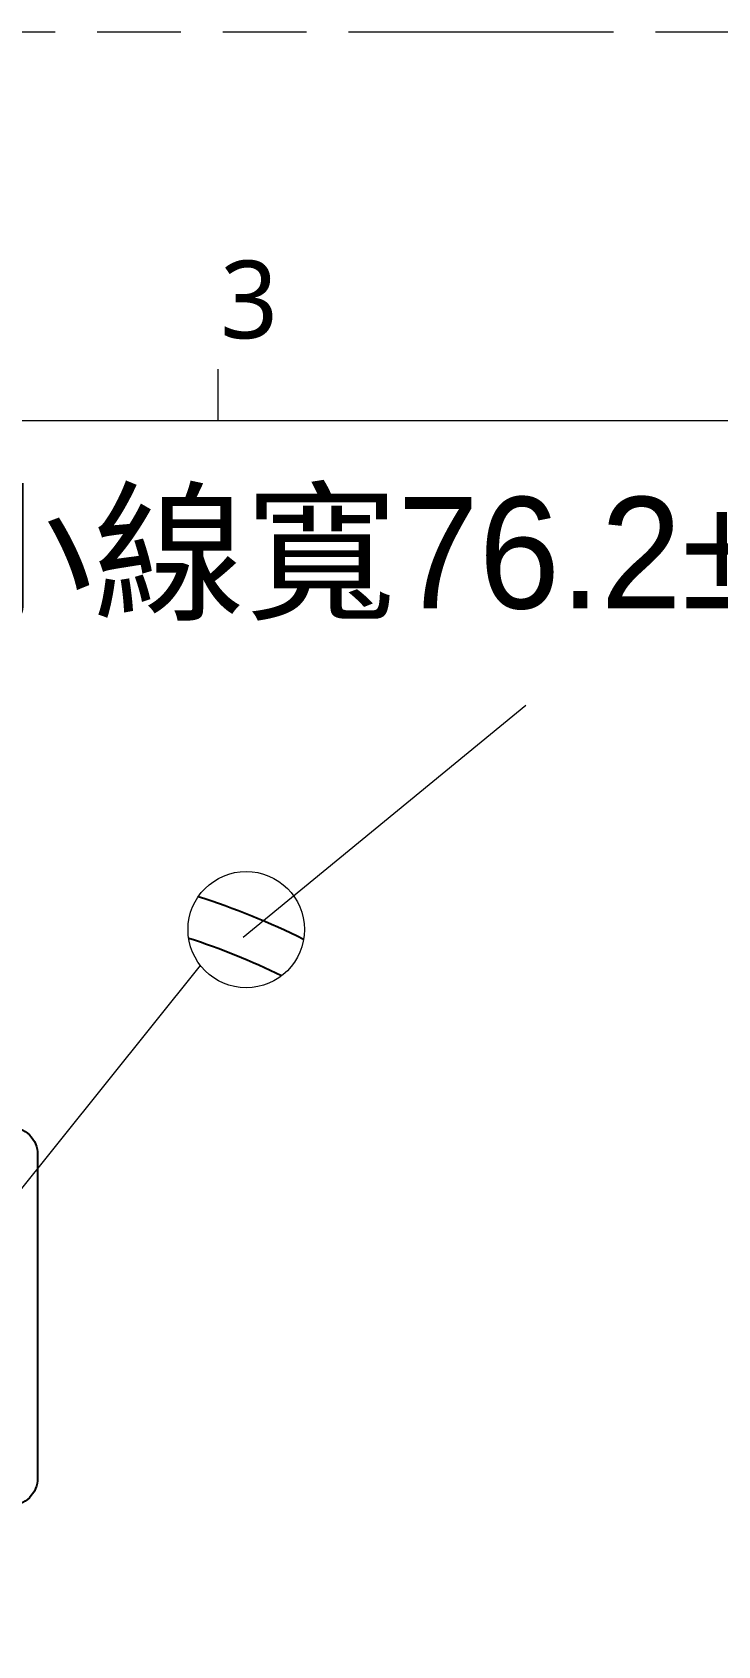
# Model space of a CAD drawing. Extents: x 1548 to 1929, y -174 to 95.
# Drawn here: x 1667.8 to 1692.3, y 37.1 to 94.9 of the extents above; entities that cross this region are included whole.
import ezdxf

# ---------------------------------------------------------------- set-up
doc = ezdxf.new("R2010")
doc.units = 0
doc.linetypes.add('PHANTOM', pattern=[29.5, 9.5, -1.5, 3, -1.5, 3, -1.5, 9.5])
doc.layers.get('0').update_dxf_attribs({"lineweight": 5})
doc.layers.add('0PAPERF', color=2, linetype='PHANTOM', lineweight=5, plot=False)
doc.layers.add('DIM', color=3, linetype='Continuous', lineweight=5)
doc.layers.add('備註', color=1, linetype='Continuous', lineweight=5)
doc.layers.add('gbr-dxf_layer0', color=7, linetype='Continuous')
doc.layers.add('gbr-outline-dxf_layer1', color=2, linetype='Continuous')
doc.styles.get("Standard").update_dxf_attribs({"font": 'txt.shx'})

msp = doc.modelspace()

# ---------------------------------------------------------------- linework, layer by layer
for p, q in [((1674.408, 80.994), (1674.408, 82.852)), ((1916.87, 80.994), (1558.286, 80.994))]:
    msp.add_line(p, q)
at = {"layer": '0PAPERF'}
msp.add_line((1928.578, 94.935), (1547.602, 94.935), dxfattribs=at)
at = {"layer": 'gbr-dxf_layer0'}
for radius, start, end in [(26.665, 63.57741, 72.3467), (25.141, 63.87109, 72.05349)]:
    msp.add_arc((1665.61, 38.516), radius, start, end, dxfattribs=at)
at = {"layer": 'gbr-outline-dxf_layer1', "linetype": 'Continuous'}
msp.add_lwpolyline([(1584.126, 43.077), (1584.126, 54.677, -0.414215), (1585.126, 55.677), (1606.657, 55.677, -0.202321), (1617.474, 51.113, 0.202214), (1618.548, 50.66), (1624.048, 50.66, 0.202309), (1625.122, 51.113, -0.202312), (1635.938, 55.677), (1666.946, 55.677, -0.414215), (1667.946, 54.677), (1667.946, 43.077, -0.414215), (1666.946, 42.077), (1636.353, 42.077, 0.196013), (1634.605, 41.364, -0.196007), (1624.048, 37.06), (1618.548, 37.06, -0.196007), (1607.991, 41.364, 0.196009), (1606.243, 42.077), (1585.126, 42.077, -0.414215)], format="xyb", close=True, dxfattribs=at)
at = {"layer": '備註', "linetype": 'Continuous'}
for p, q in [((1675.31, 62.48), (1685.435, 70.793)), ((1667, 52.978), (1673.776, 61.463))]:
    msp.add_line(p, q, dxfattribs=at)
msp.add_circle((1675.419, 62.748), 2.086, dxfattribs=at)

# ---------------------------------------------------------------- texts
at = {"layer": 'DIM', "color": 0, "insert": (1674.487, 86.744), "char_height": 2.78692, "width": 1.69676, "attachment_point": 1}
msp.add_mtext('{\\fMicrosoft JhengHei|b0|i0|c136|p0;3}', dxfattribs=at)
at = {"layer": '備註', "color": 1, "linetype": 'Continuous', "insert": (1659.015, 78.266), "char_height": 4, "width": 111.26621, "attachment_point": 1}
msp.add_mtext('{\\fPMingLiU|b0|i0|c136|p18;最小線寬76.2%%P7.6um}', dxfattribs=at)

doc.saveas('drawing.dxf')
